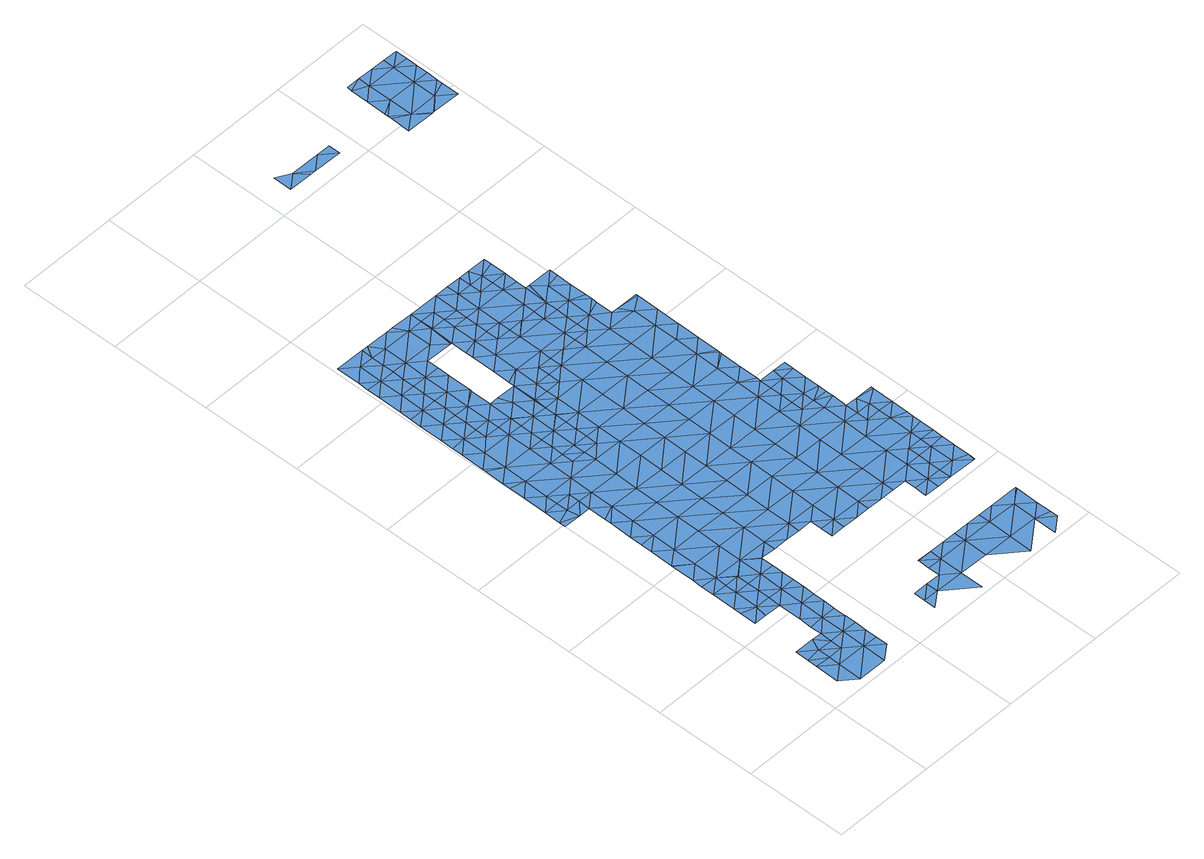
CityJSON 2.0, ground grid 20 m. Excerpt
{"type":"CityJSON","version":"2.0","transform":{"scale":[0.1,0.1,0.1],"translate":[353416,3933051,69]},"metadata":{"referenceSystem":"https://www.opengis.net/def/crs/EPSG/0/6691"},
"CityObjects":{
"waterbody1":{"type":"WaterBody","attributes":{"name":"4","class":"1140","function":"1","WaterBodyRiverFloodingRiskAttribute.description":"2","WaterBodyRiverFloodingRiskAttribute.rankOrg":"2","WaterBodyRiverFloodingRiskAttribute.adminType":"2","WaterBodyRiverFloodingRiskAttribute.scale":"L1"},"geometry":[{"type":"MultiSurface","lod":"1","boundaries":[[[0,1,2]],[[1,3,2]],[[4,0,2]],[[4,2,5]],[[2,3,6]],[[3,7,6]],[[5,2,6]],[[5,8,9]],[[6,8,5]],[[8,10,9]],[[11,12,10]],[[6,7,13]],[[11,14,12]],[[15,16,17]],[[18,19,6]],[[6,19,8]],[[10,8,11]],[[6,13,18]],[[20,15,17]],[[16,21,17]],[[11,22,14]],[[14,22,23]],[[19,24,8]],[[25,26,27]],[[24,28,8]],[[8,28,11]],[[25,20,26]],[[20,17,26]],[[21,29,17]],[[28,30,11]],[[31,32,33]],[[30,34,11]],[[29,35,17]],[[31,23,32]],[[36,27,26]],[[34,37,11]],[[11,37,22]],[[23,22,32]],[[38,27,36]],[[39,40,38]],[[35,41,17]],[[42,26,17]],[[43,44,45]],[[43,33,32]],[[45,33,43]],[[39,38,36]],[[46,47,22]],[[22,47,32]],[[44,41,35]],[[48,40,39]],[[22,37,46]],[[49,50,51]],[[43,41,44]],[[50,52,51]],[[53,54,49]],[[55,48,39]],[[56,57,32]],[[58,48,55]],[[42,17,41]],[[32,47,56]],[[36,26,42]],[[59,60,58]],[[49,51,53]],[[43,32,57]],[[61,54,53]],[[52,62,51]],[[63,39,36]],[[59,64,60]],[[53,65,61]],[[61,65,66]],[[59,58,55]],[[67,68,43]],[[66,65,69]],[[67,43,57]],[[63,55,39]],[[41,43,68]],[[70,36,42]],[[59,71,64]],[[72,71,62]],[[69,73,74]],[[72,64,71]],[[41,68,75]],[[73,69,65]],[[63,36,70]],[[76,59,55]],[[53,51,77]],[[51,62,77]],[[74,78,79]],[[79,78,80]],[[81,82,41]],[[78,74,73]],[[82,70,42]],[[62,71,77]],[[41,75,81]],[[65,53,83]],[[76,55,63]],[[75,84,81]],[[42,41,82]],[[83,53,77]],[[83,85,65]],[[80,86,87]],[[65,88,73]],[[84,89,81]],[[90,78,73]],[[71,59,91]],[[92,77,71]],[[80,78,86]],[[85,88,65]],[[91,59,76]],[[91,92,71]],[[93,83,77]],[[89,94,81]],[[95,96,97]],[[98,86,78]],[[63,70,99]],[[95,87,96]],[[100,98,78]],[[87,86,96]],[[73,88,90]],[[101,102,103]],[[100,78,90]],[[101,104,105]],[[70,82,99]],[[106,93,77]],[[107,108,97]],[[109,85,83]],[[98,110,86]],[[111,96,86]],[[76,63,112]],[[107,97,96]],[[104,101,103]],[[113,91,76]],[[114,109,83]],[[110,111,86]],[[83,93,114]],[[115,116,108]],[[63,99,112]],[[112,113,76]],[[77,92,106]],[[117,90,88]],[[118,88,85]],[[115,119,116]],[[82,81,120]],[[121,99,82]],[[111,122,96]],[[81,94,120]],[[115,108,107]],[[123,124,85]],[[124,118,85]],[[122,125,96]],[[96,125,107]],[[103,126,104]],[[85,109,123]],[[91,127,92]],[[128,93,106]],[[115,129,119]],[[119,129,130]],[[118,131,88]],[[94,132,120]],[[88,133,117]],[[125,134,107]],[[131,133,88]],[[134,135,107]],[[82,120,121]],[[91,113,136]],[[92,137,106]],[[115,107,135]],[[103,138,126]],[[132,139,120]],[[112,99,140]],[[127,137,92]],[[103,141,138]],[[112,142,113]],[[128,106,143]],[[144,133,131]],[[145,146,115]],[[91,136,127]],[[99,121,140]],[[147,130,129]],[[137,143,106]],[[115,135,145]],[[129,115,146]],[[138,148,126]],[[148,149,150]],[[151,152,153]],[[154,136,113]],[[150,126,148]],[[155,152,139]],[[156,147,129]],[[156,129,146]],[[155,153,152]],[[112,140,142]],[[142,157,113]],[[158,149,159]],[[120,139,160]],[[159,149,148]],[[137,161,143]],[[121,120,162]],[[121,163,140]],[[161,164,165]],[[136,166,127]],[[139,152,160]],[[165,143,161]],[[151,167,152]],[[162,120,160]],[[138,168,148]],[[113,157,154]],[[148,169,159]],[[127,166,137]],[[140,170,142]],[[171,172,173]],[[173,164,171]],[[171,174,172]],[[163,121,162]],[[167,175,152]],[[168,169,148]],[[164,161,171]],[[176,177,178]],[[142,170,157]],[[136,154,166]],[[152,179,160]],[[137,180,161]],[[171,181,174]],[[166,180,137]],[[178,174,181]],[[138,182,168]],[[170,140,163]],[[176,178,181]],[[160,179,162]],[[183,171,161]],[[184,175,167]],[[185,154,157]],[[186,176,181]],[[187,163,162]],[[185,166,154]],[[152,175,179]],[[188,169,168]],[[189,157,170]],[[183,161,180]],[[190,181,171]],[[183,191,171]],[[192,186,181]],[[184,193,175]],[[182,194,168]],[[195,170,163]],[[185,157,189]],[[187,162,179]],[[187,195,163]],[[185,196,166]],[[188,168,197]],[[193,198,175]],[[180,166,196]],[[182,199,194]],[[190,171,191]],[[180,200,183]],[[196,200,180]],[[192,181,190]],[[179,175,198]],[[201,168,194]],[[189,170,202]],[[197,168,201]],[[203,192,190]],[[204,185,189]],[[170,195,202]],[[200,205,183]],[[198,193,206]],[[207,208,209]],[[183,210,191]],[[187,179,211]],[[212,203,190]],[[213,203,212]],[[207,209,214]],[[215,204,189]],[[211,179,198]],[[199,216,194]],[[217,213,212]],[[218,197,201]],[[215,189,202]],[[219,196,185]],[[211,220,187]],[[191,210,190]],[[209,221,214]],[[222,217,212]],[[206,223,198]],[[220,224,187]],[[214,221,225]],[[210,183,205]],[[201,226,218]],[[221,209,227]],[[196,219,200]],[[195,187,224]],[[190,228,212]],[[229,222,212]],[[230,215,202]],[[201,194,231]],[[232,198,223]],[[185,204,219]],[[200,233,205]],[[234,235,236]],[[227,237,221]],[[228,190,210]],[[202,195,230]],[[238,225,221]],[[236,235,239]],[[231,194,216]],[[223,234,236]],[[201,231,226]],[[240,220,211]],[[229,212,241]],[[242,243,244]],[[236,232,223]],[[195,224,230]],[[244,243,245]],[[246,242,244]],[[211,198,240]],[[205,247,210]],[[230,248,215]],[[249,212,228]],[[250,251,216]],[[215,252,204]],[[238,221,237]],[[200,219,233]],[[241,212,249]],[[233,247,205]],[[239,253,236]],[[254,237,255]],[[240,198,232]],[[248,252,215]],[[255,246,254]],[[252,219,204]],[[256,228,210]],[[246,244,254]],[[231,257,226]],[[245,258,244]],[[240,259,220]],[[253,260,236]],[[220,261,224]],[[216,262,231]],[[263,216,251]],[[264,241,249]],[[232,236,265]],[[266,237,254]],[[216,263,262]],[[265,236,260]],[[238,237,266]],[[267,244,258]],[[268,249,228]],[[219,269,233]],[[270,254,244]],[[256,210,247]],[[252,269,219]],[[266,271,238]],[[272,273,232]],[[256,268,228]],[[274,264,249]],[[275,231,262]],[[230,276,248]],[[270,244,267]],[[232,265,272]],[[230,224,261]],[[277,266,254]],[[240,232,273]],[[220,259,261]],[[231,275,257]],[[233,278,247]],[[279,252,248]],[[280,277,254]],[[281,279,248]],[[274,249,282]],[[273,283,240]],[[230,284,276]],[[240,283,259]],[[285,278,233]],[[248,276,281]],[[270,267,286]],[[287,288,266]],[[247,278,256]],[[287,266,277]],[[230,261,284]],[[289,249,268]],[[271,266,288]],[[233,269,285]],[[282,249,289]],[[259,290,261]],[[254,270,280]],[[291,292,252]],[[252,292,269]],[[291,252,279]],[[293,283,273]],[[286,294,270]],[[283,295,259]],[[296,268,256]],[[297,276,284]],[[290,298,261]],[[299,300,301]],[[302,285,269]],[[298,303,261]],[[261,303,284]],[[259,295,290]],[[299,282,289]],[[304,277,280]],[[301,282,299]],[[305,269,292]],[[306,280,270]],[[302,269,305]],[[307,256,278]],[[268,296,289]],[[306,270,294]],[[284,308,297]],[[293,309,283]],[[310,311,294]],[[311,300,299]],[[310,300,311]],[[308,284,303]],[[285,312,278]],[[313,312,285]],[[289,314,299]],[[313,285,302]],[[315,306,294]],[[316,290,295]],[[317,280,306]],[[256,307,296]],[[304,280,318]],[[311,319,294]],[[297,308,320]],[[296,321,289]],[[318,280,317]],[[322,283,309]],[[314,323,299]],[[324,278,312]],[[295,283,325]],[[299,326,311]],[[323,326,299]],[[289,321,314]],[[315,294,319]],[[327,278,324]],[[283,322,325]],[[328,316,295]],[[307,278,327]],[[329,295,325]],[[330,319,311]],[[307,331,296]],[[332,330,311]],[[332,311,326]],[[295,329,328]],[[314,321,333]],[[307,327,331]],[[334,321,296]],[[330,335,319]],[[336,296,331]],[[315,319,337]],[[334,296,336]],[[338,333,321]],[[337,319,335]],[[334,338,321]],[[333,338,339]]]}]},
"waterbody2":{"type":"WaterBody","attributes":{"name":"4","class":"1140","function":"1","WaterBodyRiverFloodingRiskAttribute.description":"2","WaterBodyRiverFloodingRiskAttribute.rankOrg":"1","WaterBodyRiverFloodingRiskAttribute.adminType":"2","WaterBodyRiverFloodingRiskAttribute.scale":"L1"},"geometry":[{"type":"MultiSurface","lod":"1","boundaries":[[[340,4,341]],[[9,342,341]],[[341,343,340]],[[341,5,9]],[[4,5,341]],[[341,342,343]],[[9,10,342]],[[0,4,340]]]}]},
"waterbody3":{"type":"WaterBody","attributes":{"name":"4","class":"1140","function":"1","WaterBodyRiverFloodingRiskAttribute.description":"2","WaterBodyRiverFloodingRiskAttribute.rankOrg":"1","WaterBodyRiverFloodingRiskAttribute.adminType":"2","WaterBodyRiverFloodingRiskAttribute.scale":"L1"},"geometry":[{"type":"MultiSurface","lod":"1","boundaries":[[[29,344,45]],[[344,29,21]],[[345,346,347]],[[45,344,33]],[[44,29,45]],[[347,346,344]],[[16,347,344]],[[345,348,346]],[[21,16,344]],[[31,346,23]],[[31,33,346]],[[23,346,349]],[[348,349,346]],[[35,29,44]],[[33,344,346]]]}]},
"waterbody4":{"type":"WaterBody","attributes":{"name":"4","class":"1140","function":"1","WaterBodyRiverFloodingRiskAttribute.description":"2","WaterBodyRiverFloodingRiskAttribute.rankOrg":"1","WaterBodyRiverFloodingRiskAttribute.adminType":"2","WaterBodyRiverFloodingRiskAttribute.scale":"L1"},"geometry":[{"type":"MultiSurface","lod":"1","boundaries":[[[350,351,352]],[[351,350,353]],[[353,350,72]],[[350,64,72]],[[52,50,353]],[[62,52,353]],[[351,353,50]],[[353,72,62]]]}]},
"waterbody5":{"type":"WaterBody","attributes":{"name":"4","class":"1140","function":"1","WaterBodyRiverFloodingRiskAttribute.description":"2","WaterBodyRiverFloodingRiskAttribute.rankOrg":"1","WaterBodyRiverFloodingRiskAttribute.adminType":"2","WaterBodyRiverFloodingRiskAttribute.scale":"L1"},"geometry":[{"type":"MultiSurface","lod":"1","boundaries":[[[110,98,354]],[[355,354,98]],[[356,357,358]],[[355,359,354]],[[360,354,359]],[[361,362,363]],[[243,361,363]],[[364,361,243]],[[361,364,365]],[[366,365,364]],[[354,111,110]],[[222,229,362]],[[367,362,241]],[[241,362,229]],[[264,274,367]],[[367,274,301]],[[301,300,367]],[[368,294,286]],[[310,294,368]],[[300,368,367]],[[367,368,363]],[[267,363,368]],[[258,363,267]],[[258,245,363]],[[242,246,364]],[[369,364,246]],[[209,370,369]],[[227,209,369]],[[227,369,255]],[[237,227,255]],[[371,372,373]],[[373,208,371]],[[370,208,373]],[[208,370,209]],[[214,225,374]],[[375,374,225]],[[374,375,376]],[[374,376,377]],[[377,376,378]],[[369,370,364]],[[356,379,380]],[[100,90,355]],[[380,379,354]],[[117,355,90]],[[128,143,381]],[[381,143,165]],[[356,358,379]],[[369,246,255]],[[174,178,382]],[[178,177,382]],[[383,177,176]],[[383,384,177]],[[385,384,383]],[[384,385,359]],[[133,384,359]],[[286,267,368]],[[301,274,282]],[[367,241,264]],[[186,192,386]],[[186,386,176]],[[386,192,213]],[[367,363,362]],[[245,243,363]],[[243,242,364]],[[365,387,361]],[[366,364,370]],[[360,380,354]],[[379,358,125]],[[372,358,357]],[[374,371,207]],[[207,371,208]],[[214,374,207]],[[213,192,203]],[[384,133,382]],[[382,133,144]],[[382,144,131]],[[117,133,355]],[[310,368,300]],[[114,128,381]],[[386,383,176]],[[177,384,382]],[[131,118,382]],[[359,355,133]],[[355,98,100]],[[156,377,378]],[[156,378,147]],[[354,379,111]],[[122,111,379]],[[122,379,125]],[[134,125,358]],[[128,114,93]],[[386,388,383]],[[388,389,383]],[[146,377,156]],[[388,387,389]],[[388,361,387]],[[362,361,388]],[[362,217,222]],[[135,134,358]],[[135,358,390]],[[390,358,372]],[[390,372,371]],[[377,146,390]],[[381,109,114]],[[109,381,391]],[[164,391,381]],[[391,164,173]],[[173,172,391]],[[172,174,391]],[[362,388,217]],[[374,390,371]],[[213,217,386]],[[388,386,217]],[[123,109,391]],[[391,124,123]],[[391,118,124]],[[391,382,118]],[[165,164,381]],[[174,382,391]],[[145,135,390]],[[146,145,390]],[[374,377,390]]]}]},
"waterbody6":{"type":"WaterBody","attributes":{"name":"4","class":"1140","function":"1","WaterBodyRiverFloodingRiskAttribute.description":"2","WaterBodyRiverFloodingRiskAttribute.rankOrg":"1","WaterBodyRiverFloodingRiskAttribute.adminType":"2","WaterBodyRiverFloodingRiskAttribute.scale":"L1"},"geometry":[{"type":"MultiSurface","lod":"1","boundaries":[[[392,393,394]],[[260,393,265]],[[272,265,395]],[[396,395,397]],[[260,253,393]],[[397,395,393]],[[398,392,394]],[[265,393,395]],[[392,397,393]],[[393,253,394]],[[395,396,293]],[[309,293,396]],[[395,273,272]],[[293,273,395]]]}]},
"waterbody7":{"type":"WaterBody","attributes":{"name":"4","class":"1140","function":"1","WaterBodyRiverFloodingRiskAttribute.description":"2","WaterBodyRiverFloodingRiskAttribute.rankOrg":"1","WaterBodyRiverFloodingRiskAttribute.adminType":"2","WaterBodyRiverFloodingRiskAttribute.scale":"L1"},"geometry":[{"type":"MultiSurface","lod":"1","boundaries":[[[399,400,318]],[[288,287,401]],[[401,287,400]],[[399,402,400]],[[401,400,402]],[[277,304,400]],[[304,318,400]],[[277,400,287]]]}]},
"waterbody8":{"type":"WaterBody","attributes":{"name":"4","class":"1140","function":"1","WaterBodyRiverFloodingRiskAttribute.description":"2","WaterBodyRiverFloodingRiskAttribute.rankOrg":"1","WaterBodyRiverFloodingRiskAttribute.adminType":"2","WaterBodyRiverFloodingRiskAttribute.scale":"L1"},"geometry":[{"type":"MultiSurface","lod":"1","boundaries":[[[403,404,405]],[[406,405,407]],[[403,279,408]],[[291,403,292]],[[403,408,404]],[[279,403,291]],[[297,409,408]],[[409,297,320]],[[403,405,406]],[[403,406,292]],[[408,409,404]],[[408,279,281]],[[276,297,408]],[[281,276,408]]]}]},
"waterbody9":{"type":"WaterBody","attributes":{"name":"4","class":"1140","function":"1","WaterBodyRiverFloodingRiskAttribute.description":"2","WaterBodyRiverFloodingRiskAttribute.rankOrg":"1","WaterBodyRiverFloodingRiskAttribute.adminType":"2","WaterBodyRiverFloodingRiskAttribute.scale":"L1"},"geometry":[{"type":"MultiSurface","lod":"1","boundaries":[[[316,410,290]],[[410,411,412]],[[412,411,413]],[[412,303,298]],[[410,412,298]],[[411,410,328]],[[316,328,410]],[[298,290,410]]]}]},
"waterbody10":{"type":"WaterBody","attributes":{"name":"4","class":"1140","function":"1","WaterBodyRiverFloodingRiskAttribute.description":"2","WaterBodyRiverFloodingRiskAttribute.rankOrg":"2","WaterBodyRiverFloodingRiskAttribute.adminType":"2","WaterBodyRiverFloodingRiskAttribute.scale":"L1"},"geometry":[{"type":"MultiSurface","lod":"1","boundaries":[[[414,415,416]],[[417,414,416]],[[418,414,417]],[[419,414,418]],[[418,420,419]],[[421,419,420]]]}]},
"waterbody11":{"type":"WaterBody","attributes":{"name":"4","class":"1140","function":"1","WaterBodyRiverFloodingRiskAttribute.description":"2","WaterBodyRiverFloodingRiskAttribute.rankOrg":"2","WaterBodyRiverFloodingRiskAttribute.adminType":"2","WaterBodyRiverFloodingRiskAttribute.scale":"L1"},"geometry":[{"type":"MultiSurface","lod":"1","boundaries":[[[422,423,424]],[[425,426,427]],[[428,429,424]],[[430,424,429]],[[431,428,432]],[[433,434,435]],[[434,433,436]],[[432,428,426]],[[437,432,426]],[[430,422,424]],[[438,427,426]],[[439,427,438]],[[439,438,440]],[[441,440,438]],[[431,429,428]],[[434,424,442]],[[424,423,442]],[[443,434,442]],[[434,443,435]],[[425,437,426]],[[437,425,444]],[[445,426,428]],[[446,445,447]],[[441,438,446]],[[438,445,446]],[[424,445,428]],[[438,426,445]],[[447,445,436]],[[436,445,434]],[[424,434,445]]]}]}
},
"vertices":[
[49,86,7],[48,40,7],[77,63,7],[76,16,7],[78,85,7],[106,85,7],[134,62,7],[133,16,7],[135,108,7],[106,108,7],[107,131,7],[135,154,7],[107,152,7],[162,38,7],[108,178,7],[53,343,7],[53,318,7],[82,340,7],[162,61,7],[162,84,7],[54,363,7],[81,317,7],[136,200,7],[108,223,7],[163,107,7],[54,409,7],[82,386,7],[54,410,7],[163,130,7],[109,317,7],[163,131,7],[109,247,7],[137,246,7],[109,270,7],[163,154,7],[110,317,7],[83,432,7],[164,177,7],[55,456,7],[84,478,7],[55,477,7],[138,339,7],[139,385,7],[138,293,7],[110,316,7],[109,293,7],[164,200,7],[165,223,7],[56,502,7],[3,688,7],[2,641,7],[30,664,7],[30,641,7],[31,711,7],[3,718,7],[85,525,7],[165,246,7],[165,269,7],[57,548,7],[85,571,7],[57,560,7],[3,734,7],[58,640,7],[141,478,7],[57,595,7],[32,757,7],[4,773,7],[166,292,7],[166,315,7],[4,780,7],[140,432,7],[86,617,7],[58,618,7],[33,803,7],[5,826,7],[166,316,7],[141,524,7],[87,663,7],[33,849,7],[5,846,7],[6,873,7],[195,338,7],[196,384,7],[88,710,7],[167,316,7],[89,756,7],[34,895,7],[6,919,7],[89,802,7],[195,315,7],[61,826,7],[142,570,7],[143,616,7],[116,686,7],[223,315,7],[7,941,7],[35,941,7],[7,965,7],[62,872,7],[197,431,7],[61,849,7],[275,59,7],[275,37,7],[304,59,7],[304,82,7],[276,82,7],[144,662,7],[36,988,7],[8,1012,7],[117,732,7],[62,895,7],[63,918,7],[197,477,7],[198,523,7],[116,709,7],[36,1034,7],[8,1037,7],[90,825,7],[117,779,7],[9,1057,7],[252,337,7],[252,383,7],[63,941,7],[117,755,7],[117,778,7],[63,964,7],[333,81,7],[200,615,7],[144,686,7],[37,1080,7],[9,1104,7],[118,801,7],[251,314,7],[118,825,7],[64,988,7],[64,1011,7],[199,569,7],[200,661,7],[360,58,7],[279,314,7],[253,430,7],[360,12,7],[254,476,7],[172,685,7],[118,824,7],[65,1034,7],[65,1056,7],[66,1103,7],[361,104,7],[334,127,7],[333,104,7],[307,267,7],[308,290,7],[279,267,7],[255,568,7],[279,291,7],[65,1080,7],[255,522,7],[334,128,7],[362,127,7],[308,336,7],[201,708,7],[309,382,7],[310,429,7],[173,732,7],[173,708,7],[256,614,7],[336,266,7],[418,103,7],[390,127,7],[311,475,7],[202,754,7],[174,777,7],[173,754,7],[174,778,7],[364,289,7],[175,824,7],[174,824,7],[174,800,7],[365,335,7],[257,660,7],[203,800,7],[417,57,7],[258,707,7],[364,266,7],[312,567,7],[203,823,7],[366,381,7],[418,126,7],[311,521,7],[259,799,7],[259,753,7],[231,823,7],[392,265,7],[474,56,7],[367,428,7],[313,613,7],[447,126,7],[421,288,7],[473,10,7],[314,659,7],[475,102,7],[367,474,7],[232,823,7],[369,566,7],[314,706,7],[421,265,7],[178,1055,7],[178,1054,7],[179,1054,7],[315,752,7],[422,334,7],[260,846,7],[232,846,7],[179,1078,7],[368,520,7],[530,55,7],[232,869,7],[475,125,7],[370,612,7],[422,380,7],[207,1077,7],[260,869,7],[449,264,7],[423,427,7],[179,1101,7],[503,125,7],[207,1054,7],[316,798,7],[288,868,7],[424,473,7],[531,101,7],[478,287,7],[370,659,7],[449,241,7],[448,218,7],[477,241,7],[235,1053,7],[236,1100,7],[476,217,7],[478,333,7],[289,868,7],[234,985,7],[234,961,7],[262,984,7],[262,961,7],[235,1008,7],[371,705,7],[425,519,7],[317,845,7],[530,9,7],[559,32,7],[425,566,7],[505,217,7],[263,1030,7],[235,1031,7],[372,751,7],[560,124,7],[290,961,7],[479,379,7],[505,240,7],[480,426,7],[559,77,7],[559,46,7],[317,868,7],[505,264,7],[264,1076,7],[290,960,7],[373,797,7],[426,612,7],[319,983,7],[263,1100,7],[506,287,7],[506,310,7],[345,868,7],[560,121,7],[453,495,7],[292,1053,7],[428,704,7],[454,542,7],[320,1029,7],[453,518,7],[346,868,7],[535,332,7],[481,472,7],[427,658,7],[319,960,7],[292,1076,7],[292,1099,7],[373,844,7],[508,402,7],[454,565,7],[454,588,7],[535,310,7],[347,960,7],[536,378,7],[429,796,7],[481,495,7],[508,425,7],[374,890,7],[346,913,7],[346,890,7],[455,634,7],[508,449,7],[320,1052,7],[455,596,7],[348,1006,7],[429,750,7],[509,480,7],[563,309,7],[347,936,7],[375,936,7],[456,680,7],[456,676,7],[402,867,7],[356,1006,7],[536,402,7],[348,1026,7],[349,1052,7],[376,982,7],[509,494,7],[430,843,7],[564,337,7],[402,900,7],[456,685,7],[564,355,7],[403,912,7],[457,727,7],[565,401,7],[564,367,7],[403,959,7],[457,772,7],[403,925,7],[415,866,7],[458,819,7],[404,987,7],[457,773,7],[404,1005,7],[459,863,7],[459,866,7],
[49,105,7],[78,109,7],[89,132,7],[50,132,7],
[81,294,7],[52,257,7],[80,247,7],[52,271,7],[51,224,7],[76,224,7],
[35,595,7],[1,608,7],[1,596,7],[30,618,7],
[91,894,7],[90,848,7],[120,963,7],[121,987,7],[92,987,7],[119,871,7],[120,912,7],[205,939,7],[261,892,7],[262,938,7],[206,985,7],[177,962,7],[177,977,7],[317,891,7],[318,937,7],[206,1031,7],[177,1009,7],[150,1032,7],[121,1010,7],[174,1009,7],[150,1078,7],[136,1102,7],[123,1102,7],[94,1079,7],[79,1103,7],[92,940,7],[120,917,7],[144,709,7],[146,801,7],[175,870,7],[147,847,7],[137,871,7],[203,847,7],[176,916,7],[204,893,7],[175,881,7],[93,1033,7],[145,755,7],
[562,230,7],[534,240,7],[560,216,7],[534,286,7],[563,289,7],[562,263,7],[562,216,7],
[349,1083,7],[320,1075,7],[312,1099,7],[349,1098,7],
[482,565,7],[510,541,7],[510,568,7],[486,588,7],[511,587,7],[481,518,7],[509,511,7],
[537,425,7],[565,443,7],[530,448,7],[566,448,7],
[270,1446,21],[242,1461,21],[241,1424,21],[287,1423,21],[298,1423,21],[327,1445,21],[355,1422,21],[355,1445,21],
[467,1374,21],[521,1373,21],[496,1396,21],[498,1512,21],[497,1489,21],[526,1511,21],[497,1443,21],[468,1420,21],[468,1413,21],[468,1428,21],[469,1466,21],[581,1407,21],[552,1396,21],[581,1372,21],[581,1418,21],[469,1502,21],[554,1488,21],[554,1511,21],[583,1510,21],[583,1487,21],[524,1373,21],[526,1373,21],[470,1512,21],[553,1442,21],[582,1464,21],[582,1441,21]
]}
